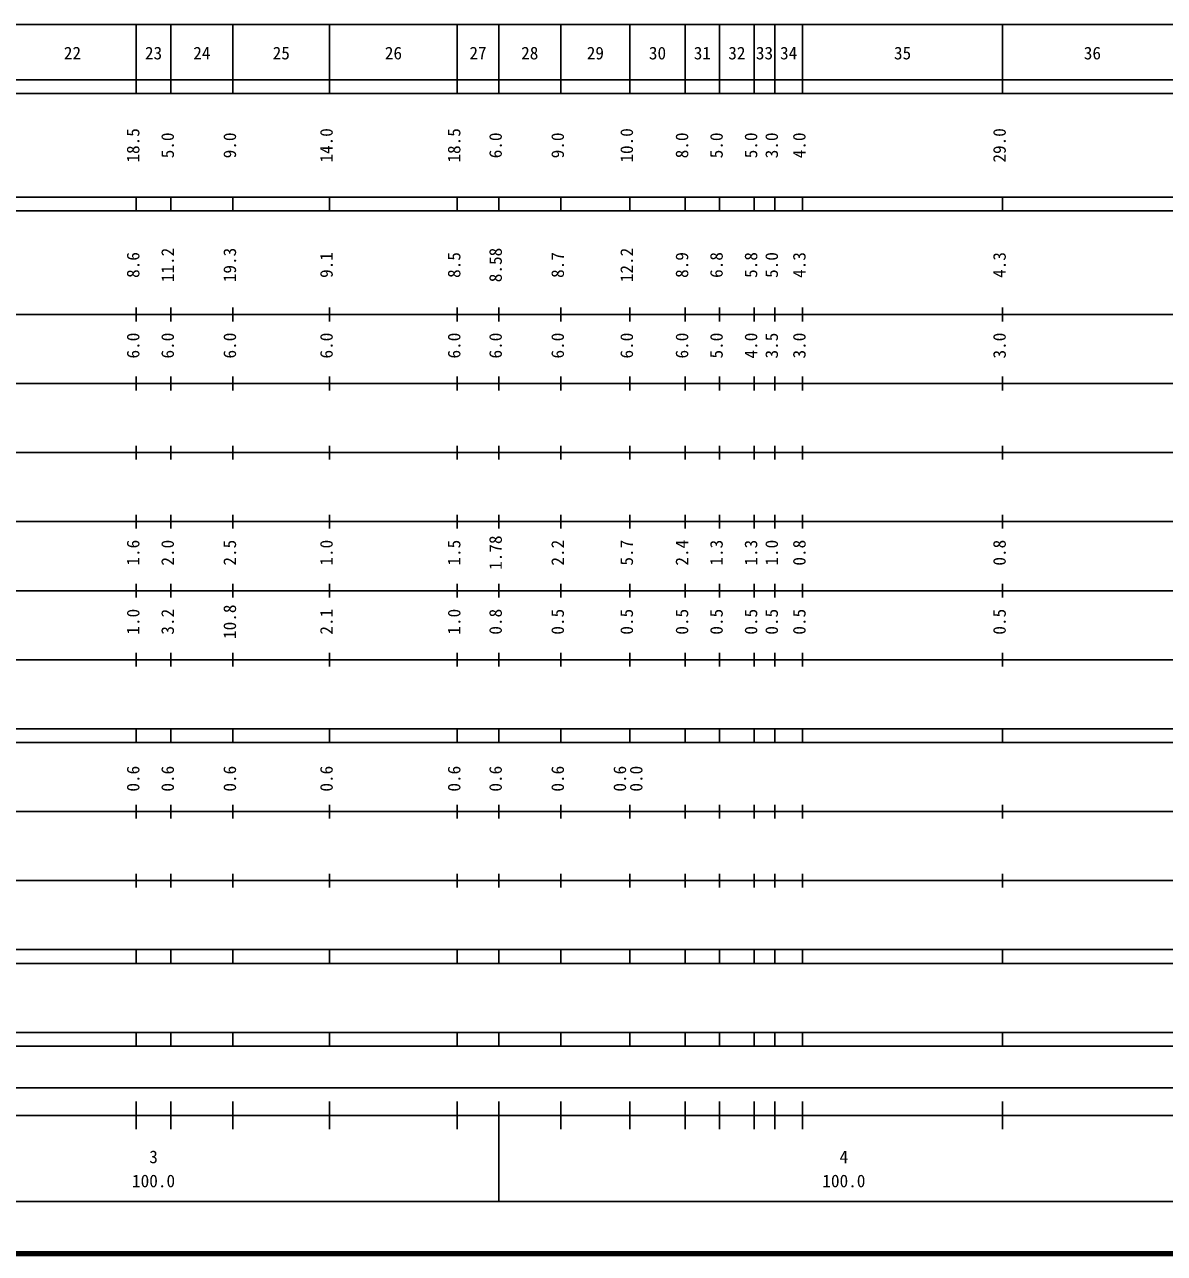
# Model space of a CAD drawing. Units: millimetres on the paper, enlarged 1000 times. Extents: x 40000 to 680000, y 20000 to 380000.
# Drawn here: x 299316 to 464434, y 20000 to 198000 of the extents above; entities that cross this region are included whole.
import ezdxf
from ezdxf.enums import TextEntityAlignment as Align

# ---------------------------------------------------------------- set-up
doc = ezdxf.new("R2010")
doc.units = ezdxf.units.MM
doc.header["$LTSCALE"] = 1000
doc.layers.add('M-TTL', color=2, linetype='Continuous', lineweight=140)
doc.layers.add('M-TTL-BAND', color=7, linetype='Continuous', lineweight=25)
doc.styles.add('ＭＳ ゴシック', font='')
doc.styles.get('ＭＳ ゴシック').set_extended_font_data('MS Gothic')

msp = doc.modelspace()

# ---------------------------------------------------------------- linework, layer by layer
at = {"layer": 'M-TTL'}
msp.add_line((40000, 20000), (680000, 20000), dxfattribs=at)
msp.add_line((40000, 20000), (680000, 20000), dxfattribs=at)
at = {"layer": 'M-TTL-BAND'}
for p, q in [((68000, 198000), (579000, 198000)), ((68000, 198000), (579000, 198000)), ((315500, 188000), (315500, 198000)), ((320500, 188000), (320500, 198000)), ((329500, 188000), (329500, 198000)), ((343500, 188000), (343500, 198000)), ((362000, 188000), (362000, 198000)), ((368000, 188000), (368000, 198000)), ((377000, 188000), (377000, 198000)), ((387000, 188000), (387000, 198000)), ((395000, 188000), (395000, 198000)), ((400000, 188000), (400000, 198000)), ((405000, 188000), (405000, 198000)), ((408000, 188000), (408000, 198000)), ((412000, 188000), (412000, 198000)), ((441000, 188000), (441000, 198000)), ((40000, 190000), (579000, 190000)), ((40000, 190000), (579000, 190000)), ((40000, 188000), (579000, 188000)), ((40000, 188000), (579000, 188000)), ((40000, 173000), (579000, 173000)), ((40000, 173000), (579000, 173000)), ((315500, 171000), (315500, 173000)), ((320500, 171000), (320500, 173000)), ((329500, 171000), (329500, 173000)), ((343500, 171000), (343500, 173000)), ((362000, 171000), (362000, 173000)), ((368000, 171000), (368000, 173000)), ((377000, 171000), (377000, 173000)), ((387000, 171000), (387000, 173000)), ((395000, 171000), (395000, 173000)), ((400000, 171000), (400000, 173000)), ((405000, 171000), (405000, 173000)), ((408000, 171000), (408000, 173000)), ((412000, 171000), (412000, 173000)), ((441000, 171000), (441000, 173000)), ((40000, 171000), (579000, 171000)), ((40000, 171000), (579000, 171000)), ((315500, 155000), (315500, 157000)), ((320500, 155000), (320500, 157000)), ((329500, 155000), (329500, 157000)), ((343500, 155000), (343500, 157000)), ((362000, 155000), (362000, 157000)), ((368000, 155000), (368000, 157000)), ((377000, 155000), (377000, 157000)), ((387000, 155000), (387000, 157000)), ((395000, 155000), (395000, 157000)), ((400000, 155000), (400000, 157000)), ((405000, 155000), (405000, 157000)), ((408000, 155000), (408000, 157000)), ((412000, 155000), (412000, 157000)), ((441000, 155000), (441000, 157000)), ((40000, 156000), (579000, 156000)), ((40000, 156000), (579000, 156000)), ((46000, 146000), (579000, 146000)), ((46000, 146000), (579000, 146000)), ((315500, 145000), (315500, 147000)), ((320500, 145000), (320500, 147000)), ((329500, 145000), (329500, 147000)), ((343500, 145000), (343500, 147000)), ((362000, 145000), (362000, 147000)), ((368000, 145000), (368000, 147000)), ((377000, 145000), (377000, 147000)), ((387000, 145000), (387000, 147000)), ((395000, 145000), (395000, 147000)), ((400000, 145000), (400000, 147000)), ((405000, 145000), (405000, 147000)), ((408000, 145000), (408000, 147000)), ((412000, 145000), (412000, 147000)), ((441000, 145000), (441000, 147000)), ((52000, 136000), (579000, 136000)), ((52000, 136000), (579000, 136000)), ((315500, 135000), (315500, 137000)), ((320500, 135000), (320500, 137000)), ((329500, 135000), (329500, 137000)), ((343500, 135000), (343500, 137000)), ((362000, 135000), (362000, 137000)), ((368000, 135000), (368000, 137000)), ((377000, 135000), (377000, 137000)), ((387000, 135000), (387000, 137000)), ((395000, 135000), (395000, 137000)), ((400000, 135000), (400000, 137000)), ((405000, 135000), (405000, 137000)), ((408000, 135000), (408000, 137000)), ((412000, 135000), (412000, 137000)), ((441000, 135000), (441000, 137000)), ((315500, 125000), (315500, 127000)), ((320500, 125000), (320500, 127000)), ((329500, 125000), (329500, 127000)), ((343500, 125000), (343500, 127000)), ((362000, 125000), (362000, 127000)), ((368000, 125000), (368000, 127000)), ((377000, 125000), (377000, 127000)), ((387000, 125000), (387000, 127000)), ((395000, 125000), (395000, 127000)), ((400000, 125000), (400000, 127000)), ((405000, 125000), (405000, 127000)), ((408000, 125000), (408000, 127000)), ((412000, 125000), (412000, 127000)), ((441000, 125000), (441000, 127000)), ((46000, 126000), (579000, 126000)), ((46000, 126000), (579000, 126000)), ((52000, 116000), (579000, 116000)), ((52000, 116000), (579000, 116000)), ((315500, 115000), (315500, 117000)), ((320500, 115000), (320500, 117000)), ((329500, 115000), (329500, 117000)), ((343500, 115000), (343500, 117000)), ((362000, 115000), (362000, 117000)), ((368000, 115000), (368000, 117000)), ((377000, 115000), (377000, 117000)), ((387000, 115000), (387000, 117000)), ((395000, 115000), (395000, 117000)), ((400000, 115000), (400000, 117000)), ((405000, 115000), (405000, 117000)), ((408000, 115000), (408000, 117000)), ((412000, 115000), (412000, 117000)), ((441000, 115000), (441000, 117000)), ((315500, 105000), (315500, 107000)), ((320500, 105000), (320500, 107000)), ((329500, 105000), (329500, 107000)), ((343500, 105000), (343500, 107000)), ((362000, 105000), (362000, 107000)), ((368000, 105000), (368000, 107000)), ((377000, 105000), (377000, 107000)), ((387000, 105000), (387000, 107000)), ((395000, 105000), (395000, 107000)), ((400000, 105000), (400000, 107000)), ((405000, 105000), (405000, 107000)), ((408000, 105000), (408000, 107000)), ((412000, 105000), (412000, 107000)), ((441000, 105000), (441000, 107000)), ((46000, 106000), (579000, 106000)), ((46000, 106000), (579000, 106000)), ((40000, 96000), (579000, 96000)), ((40000, 96000), (579000, 96000)), ((315500, 94000), (315500, 96000)), ((320500, 94000), (320500, 96000)), ((329500, 94000), (329500, 96000)), ((343500, 94000), (343500, 96000)), ((362000, 94000), (362000, 96000)), ((368000, 94000), (368000, 96000)), ((377000, 94000), (377000, 96000)), ((387000, 94000), (387000, 96000)), ((395000, 94000), (395000, 96000)), ((400000, 94000), (400000, 96000)), ((405000, 94000), (405000, 96000)), ((408000, 94000), (408000, 96000)), ((412000, 94000), (412000, 96000)), ((441000, 94000), (441000, 96000)), ((40000, 94000), (579000, 94000)), ((40000, 94000), (579000, 94000)), ((49000, 84000), (579000, 84000)), ((49000, 84000), (579000, 84000)), ((315500, 83000), (315500, 85000)), ((320500, 83000), (320500, 85000)), ((329500, 83000), (329500, 85000)), ((343500, 83000), (343500, 85000)), ((362000, 83000), (362000, 85000)), ((368000, 83000), (368000, 85000)), ((377000, 83000), (377000, 85000)), ((387000, 83000), (387000, 85000)), ((395000, 83000), (395000, 85000)), ((400000, 83000), (400000, 85000)), ((405000, 83000), (405000, 85000)), ((408000, 83000), (408000, 85000)), ((412000, 83000), (412000, 85000)), ((441000, 83000), (441000, 85000)), ((315500, 73000), (315500, 75000)), ((320500, 73000), (320500, 75000)), ((329500, 73000), (329500, 75000)), ((343500, 73000), (343500, 75000)), ((362000, 73000), (362000, 75000)), ((368000, 73000), (368000, 75000)), ((377000, 73000), (377000, 75000)), ((387000, 73000), (387000, 75000)), ((395000, 73000), (395000, 75000)), ((400000, 73000), (400000, 75000)), ((405000, 73000), (405000, 75000)), ((408000, 73000), (408000, 75000)), ((412000, 73000), (412000, 75000)), ((441000, 73000), (441000, 75000)), ((40000, 74000), (579000, 74000)), ((40000, 74000), (579000, 74000)), ((40000, 64000), (579000, 64000)), ((40000, 64000), (579000, 64000)), ((315500, 62000), (315500, 64000)), ((320500, 62000), (320500, 64000)), ((329500, 62000), (329500, 64000)), ((343500, 62000), (343500, 64000)), ((362000, 62000), (362000, 64000)), ((368000, 62000), (368000, 64000)), ((377000, 62000), (377000, 64000)), ((387000, 62000), (387000, 64000)), ((395000, 62000), (395000, 64000)), ((400000, 62000), (400000, 64000)), ((405000, 62000), (405000, 64000)), ((408000, 62000), (408000, 64000)), ((412000, 62000), (412000, 64000)), ((441000, 62000), (441000, 64000)), ((40000, 62000), (579000, 62000)), ((40000, 62000), (579000, 62000)), ((40000, 52000), (579000, 52000)), ((40000, 52000), (579000, 52000)), ((315500, 50000), (315500, 52000)), ((320500, 50000), (320500, 52000)), ((329500, 50000), (329500, 52000)), ((343500, 50000), (343500, 52000)), ((362000, 50000), (362000, 52000)), ((368000, 50000), (368000, 52000)), ((377000, 50000), (377000, 52000)), ((387000, 50000), (387000, 52000)), ((395000, 50000), (395000, 52000)), ((400000, 50000), (400000, 52000)), ((405000, 50000), (405000, 52000)), ((408000, 50000), (408000, 52000)), ((412000, 50000), (412000, 52000)), ((441000, 50000), (441000, 52000)), ((40000, 50000), (579000, 50000)), ((40000, 50000), (579000, 50000)), ((71000, 44000), (530000, 44000)), ((315500, 38000), (315500, 42000)), ((320500, 38000), (320500, 42000)), ((329500, 38000), (329500, 42000)), ((343500, 38000), (343500, 42000)), ((362000, 38000), (362000, 42000)), ((368000, 27500), (368000, 42000)), ((377000, 38000), (377000, 42000)), ((387000, 38000), (387000, 42000)), ((395000, 38000), (395000, 42000)), ((400000, 38000), (400000, 42000)), ((405000, 38000), (405000, 42000)), ((408000, 38000), (408000, 42000)), ((412000, 38000), (412000, 42000)), ((441000, 38000), (441000, 42000)), ((40000, 40000), (579000, 40000)), ((40000, 40000), (579000, 40000)), ((68000, 27500), (579000, 27500)), ((68000, 27500), (579000, 27500))]:
    msp.add_line(p, q, dxfattribs=at)

# ---------------------------------------------------------------- texts
at = {"layer": 'M-TTL-BAND', "style": 'ＭＳ ゴシック'}
for s, p in [('22', (306250, 192405)), ('23', (318000, 192405)), ('24', (325000, 192405)), ('25', (336500, 192405)), ('26', (352750, 192405)), ('27', (365000, 192405)), ('28', (372500, 192405)), ('29', (382000, 192405)), ('30', (391000, 192405)), ('31', (397500, 192405)), ('32', (402500, 192405)), ('33', (406500, 192405)), ('34', (410000, 192405)), ('35', (426500, 192405)), ('36', (454000, 192405)), ('3', (318000, 32523)), ('4', (418000, 32523)), ('100.0', (318000, 29033)), ('100.0', (418000, 29033))]:
    msp.add_text(s, height=1833, dxfattribs=at).set_placement(p, align=Align.BOTTOM_CENTER)
for s, p in [('18.5', (316500, 180500)), ('5.0', (321500, 180500)), ('9.0', (330500, 180500)), ('14.0', (344500, 180500)), ('18.5', (363000, 180500)), ('6.0', (369000, 180500)), ('9.0', (378000, 180500)), ('10.0', (388000, 180500)), ('8.0', (396000, 180500)), ('5.0', (401000, 180500)), ('5.0', (406000, 180500)), ('3.0', (409000, 180500)), ('4.0', (413000, 180500)), ('29.0', (442000, 180500)), ('11.2', (321500, 163174)), ('8.58', (369000, 163174)), ('12.2', (388000, 163174)), ('8.6', (316500, 163174)), ('19.3', (330500, 163174)), ('9.1', (344500, 163174)), ('8.5', (363000, 163174)), ('8.7', (378000, 163174)), ('8.9', (396000, 163174)), ('6.8', (401000, 163174)), ('5.8', (406000, 163174)), ('5.0', (409000, 163174)), ('4.3', (413000, 163174)), ('4.3', (442000, 163174)), ('6.0', (316500, 151500)), ('6.0', (321500, 151500)), ('6.0', (330500, 151500)), ('6.0', (344500, 151500)), ('6.0', (363000, 151500)), ('6.0', (369000, 151500)), ('6.0', (378000, 151500)), ('6.0', (388000, 151500)), ('6.0', (396000, 151500)), ('5.0', (401000, 151500)), ('4.0', (406000, 151500)), ('3.5', (409000, 151500)), ('3.0', (413000, 151500)), ('3.0', (442000, 151500)), ('1.6', (316500, 121500)), ('2.0', (321500, 121500)), ('2.5', (330500, 121500)), ('1.0', (344500, 121500)), ('1.5', (363000, 121500)), ('1.78', (369000, 121500)), ('2.2', (378000, 121500)), ('5.7', (388000, 121500)), ('2.4', (396000, 121500)), ('1.3', (401000, 121500)), ('1.3', (406000, 121500)), ('1.0', (409000, 121500)), ('0.8', (413000, 121500)), ('0.8', (442000, 121500)), ('1.0', (316500, 111500)), ('3.2', (321500, 111500)), ('10.8', (330500, 111500)), ('2.1', (344500, 111500)), ('1.0', (363000, 111500)), ('0.8', (369000, 111500)), ('0.5', (378000, 111500)), ('0.5', (388000, 111500)), ('0.5', (396000, 111500)), ('0.5', (401000, 111500)), ('0.5', (406000, 111500)), ('0.5', (409000, 111500)), ('0.5', (413000, 111500)), ('0.5', (442000, 111500)), ('0.6', (316500, 88764)), ('0.6', (321500, 88764)), ('0.6', (330500, 88764)), ('0.6', (344500, 88764)), ('0.6', (363000, 88764)), ('0.6', (369000, 88764)), ('0.6', (378000, 88764)), ('0.6', (387000, 88764)), ('0.0', (389370, 88764))]:
    msp.add_text(s, height=1833, rotation=90, dxfattribs=at).set_placement(p, align=Align.BOTTOM_CENTER)

doc.saveas('drawing.dxf')
